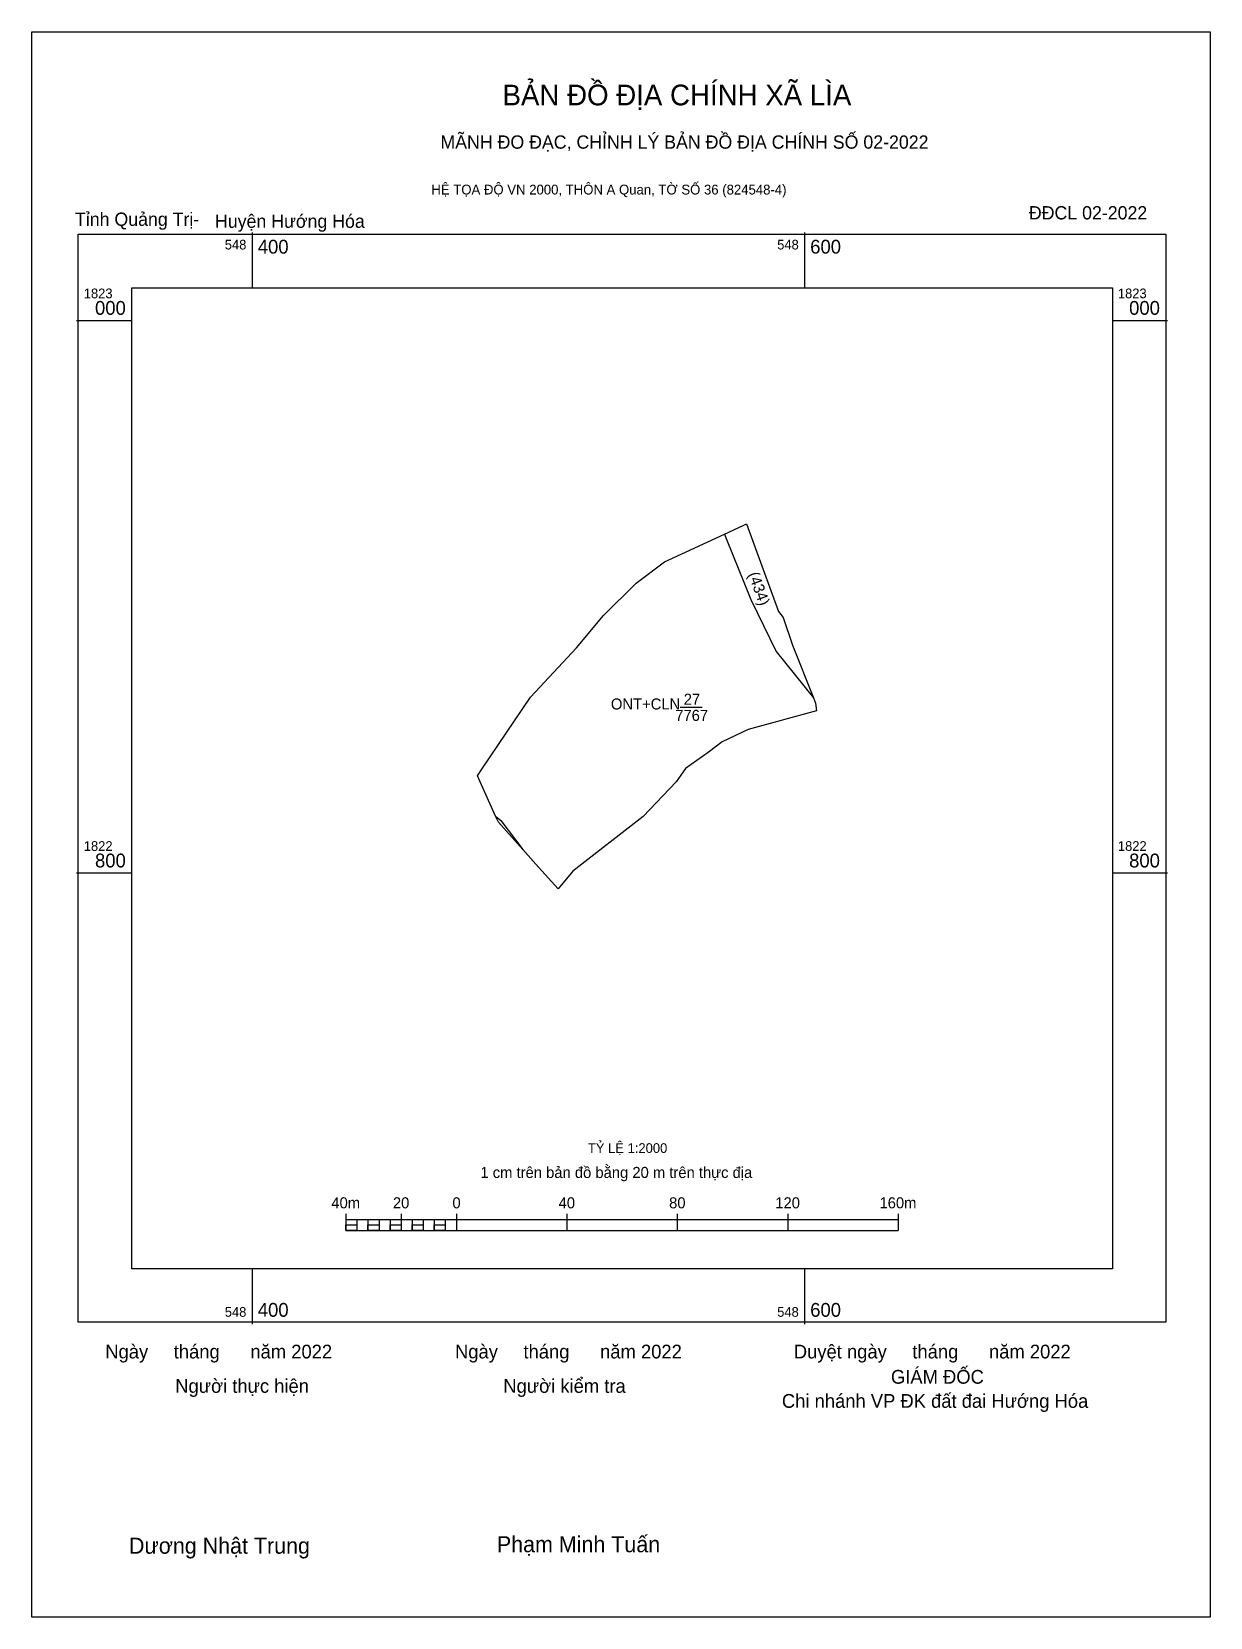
# Model space of a CAD drawing. Extents: x 548320 to 548747, y 1822531 to 1823104.
import ezdxf

# ---------------------------------------------------------------- set-up
doc = ezdxf.new("R2010")
doc.units = 0
for name, color, linetype in [('Level 10', 7, 'Continuous'), ('Level 13', 7, 'Continuous'), ('Level 15', 7, 'Continuous'), ('Level 29', 7, 'Continuous'), ('Level 50', 7, 'Continuous'), ('Level 6', 7, 'Continuous'), ('Level 62', 7, 'Continuous'), ('Level 63', 7, 'Continuous'), ('Level 9', 7, 'Continuous')]:
    doc.layers.add(name, color=color, linetype=linetype)

msp = doc.modelspace()

# ---------------------------------------------------------------- linework, layer by layer
at = {"layer": 'Level 10'}
msp.add_lwpolyline([(548481.52, 1822835.16), (548483.13, 1822837.55), (548500.75, 1822863.58), (548517.41, 1822881.52), (548527.16, 1822893.18), (548539.02, 1822904.93), (548549.24, 1822912.66), (548570.95, 1822922.63), (548572.51, 1822923.35), (548577.99, 1822925.86), (548578.97, 1822926.31), (548590.53, 1822894.66), (548592.23, 1822892.44), (548592.24, 1822892.43), (548595.64, 1822882.39), (548603.19, 1822863.35), (548603.92, 1822861.51), (548604.27, 1822858.68), (548579.57, 1822851.97), (548570.1, 1822847.4), (548565.07, 1822843.56), (548556.87, 1822837.76), (548553.51, 1822833.04), (548541.56, 1822820.48), (548516.02, 1822800.64), (548510.71, 1822794.25), (548503.67, 1822802.09), (548497.98, 1822808.44), (548489.1, 1822818.34), (548488.09, 1822820.58)], close=True, dxfattribs=at)
at = {"layer": 'Level 13'}
msp.add_line((548554.94, 1822859.98), (548562.9, 1822859.98), dxfattribs=at)
msp.add_lwpolyline([(548555.16, 1822859.98), (548561.62, 1822859.98)], dxfattribs=at)
msp.add_lwpolyline([(548555.16, 1822859.98), (548561.62, 1822859.98)], dxfattribs=at)
at = {"layer": 'Level 15'}
msp.add_lwpolyline([(548320.15, 1823104.46), (548746.86, 1823104.46), (548746.86, 1822530.62), (548320.15, 1822530.62)], close=True, dxfattribs=at)
at = {"layer": 'Level 29'}
for p, q in [((548488.09, 1822820.58), (548490.04, 1822819.01)), ((548490.04, 1822819.01), (548497.98, 1822808.44))]:
    msp.add_line(p, q, dxfattribs=at)
at = {"layer": 'Level 50'}
msp.add_lwpolyline([(548570.95, 1822922.63), (548571.59, 1822921.05), (548580.48, 1822899.01), (548589.67, 1822880.12), (548603.19, 1822863.35)], dxfattribs=at)
at = {"layer": 'Level 62'}
msp.add_lwpolyline([(548356.39, 1823011.77), (548711.41, 1823011.77), (548711.41, 1822656.75), (548356.39, 1822656.75)], close=True, dxfattribs=at)
at = {"layer": 'Level 63'}
for p, q in [((548400, 1823031.77), (548400, 1823011.77)), ((548600, 1823031.77), (548600, 1823011.77)), ((548336.39, 1823000), (548356.39, 1823000)), ((548711.41, 1823000), (548731.41, 1823000)), ((548336.39, 1822800), (548356.39, 1822800)), ((548711.41, 1822800), (548731.41, 1822800)), ((548433.9, 1822676.62), (548433.9, 1822670.62)), ((548433.9, 1822674.62), (548633.9, 1822674.62)), ((548437.9, 1822674.62), (548437.9, 1822670.62)), ((548441.9, 1822674.62), (548441.9, 1822670.62)), ((548445.9, 1822674.62), (548445.9, 1822670.62)), ((548449.9, 1822674.62), (548449.9, 1822670.62)), ((548453.9, 1822676.62), (548453.9, 1822670.62)), ((548453.9, 1822674.62), (548453.9, 1822670.62)), ((548457.9, 1822674.62), (548457.9, 1822670.62)), ((548461.9, 1822674.62), (548461.9, 1822670.62)), ((548465.9, 1822674.62), (548465.9, 1822670.62)), ((548469.9, 1822674.62), (548469.9, 1822670.62)), ((548473.9, 1822676.62), (548473.9, 1822670.62)), ((548473.9, 1822674.62), (548473.9, 1822670.62)), ((548513.9, 1822676.62), (548513.9, 1822670.62)), ((548553.9, 1822676.62), (548553.9, 1822670.62)), ((548593.9, 1822676.62), (548593.9, 1822670.62)), ((548633.9, 1822676.62), (548633.9, 1822670.62)), ((548433.9, 1822670.62), (548633.9, 1822670.62)), ((548400, 1822656.75), (548400, 1822636.75)), ((548600, 1822656.75), (548600, 1822636.75))]:
    msp.add_line(p, q, dxfattribs=at)
for points in [[(548337.01, 1823031.15), (548730.78, 1823031.15), (548730.78, 1822637.38), (548337.01, 1822637.38)], [(548433.9, 1822672.62), (548437.9, 1822672.62), (548437.9, 1822670.62), (548433.9, 1822670.62)], [(548433.9, 1822672.62), (548437.9, 1822672.62), (548437.9, 1822670.62), (548433.9, 1822670.62)], [(548441.9, 1822672.62), (548445.9, 1822672.62), (548445.9, 1822670.62), (548441.9, 1822670.62)], [(548449.9, 1822672.62), (548453.9, 1822672.62), (548453.9, 1822670.62), (548449.9, 1822670.62)], [(548457.9, 1822672.62), (548461.9, 1822672.62), (548461.9, 1822670.62), (548457.9, 1822670.62)], [(548465.9, 1822672.62), (548469.9, 1822672.62), (548469.9, 1822670.62), (548465.9, 1822670.62)]]:
    msp.add_lwpolyline(points, close=True, dxfattribs=at)

# ---------------------------------------------------------------- texts
at = {"layer": 'Level 13'}
msp.add_text('(434)', height=4, rotation=290.06446, dxfattribs=at).set_placement((548579.49, 1822908.12))
for s, p in [('ONT+CLN', (548529.85, 1822859.16)), ('27', (548556.22, 1822860.88)), ('7767', (548553.14, 1822855.03))]:
    msp.add_text(s, height=4, dxfattribs=at).set_placement(p)
at = {"layer": 'Level 6'}
msp.add_text('TỶ LỆ 1:2000', height=3.5158, dxfattribs=at).set_placement((548521.52, 1822698.68))
at = {"layer": 'Level 63'}
for s, height, p in [('BẢN ĐỒ ĐỊA CHÍNH XÃ LÌA', 7.4873, (548490.62, 1823077.81)), ('MÃNH ĐO ĐẠC, CHỈNH LÝ BẢN ĐỒ ĐỊA CHÍNH SỐ 02-2022', 4.8044, (548468.12, 1823062.12)), ('HỆ TỌA ĐỘ VN 2000, THÔN A Quan, TỜ SỐ 36 (824548-4)', 3.5565, (548464.86, 1823045.54)), ('548', 3.5, (548390.06, 1823025.65)), ('400', 5, (548402, 1823024.15)), ('548', 3.5, (548590.06, 1823025.65)), ('600', 5, (548602, 1823024.15)), ('1823', 3.5, (548339.01, 1823008)), ('000', 5, (548343.07, 1823002)), ('1823', 3.5, (548713.41, 1823008)), ('000', 5, (548717.47, 1823002)), ('1822', 3.5, (548339.01, 1822808)), ('1822', 3.5, (548713.41, 1822808)), ('800', 5, (548343.07, 1822802)), ('800', 5, (548717.47, 1822802)), ('1 cm trên bản đồ bằng 20 m trên thực địa', 4, (548482.61, 1822689.62)), ('40m', 4, (548428.64, 1822678.62)), ('20', 4, (548450.92, 1822678.62)), ('0', 4, (548472.48, 1822678.62)), ('40', 4, (548510.92, 1822678.62)), ('80', 4, (548550.92, 1822678.62)), ('120', 4, (548589.37, 1822678.62)), ('160m', 4, (548627.09, 1822678.62)), ('400', 5, (548402, 1822639.38)), ('600', 5, (548602, 1822639.38)), ('548', 3.5, (548390.06, 1822639.38)), ('548', 3.5, (548590.06, 1822639.38)), ('Ngày     tháng      năm 2022', 4.9766, (548346.79, 1822624.3)), ('Ngày     tháng      năm 2022', 4.9766, (548473.41, 1822624.3)), ('Duyệt ngày     tháng      năm 2022', 4.9766, (548596.08, 1822624.3)), ('GIÁM ĐỐC', 4.977, (548631.23, 1822615.16)), ('Người thực hiện', 4.9766, (548372.12, 1822611.86)), ('Người kiểm tra', 4.9766, (548490.9, 1822611.86)), ('Chi nhánh VP ĐK đất đai Hướng Hóa', 4.9766, (548591.76, 1822606.43)), ('Dương Nhật Trung', 5.8048, (548355.37, 1822553.63)), ('Phạm Minh Tuấn', 5.8048, (548488.57, 1822554.16))]:
    msp.add_text(s, height=height, dxfattribs=at).set_placement(p)
at = {"layer": 'Level 9'}
for s, p in [('ĐĐCL 02-2022', (548681.18, 1823036.52)), ('Tỉnh Quảng Trị-', (548335.82, 1823034.2)), ('Huyện Hướng Hóa', (548386.51, 1823033.48))]:
    msp.add_text(s, height=4.8044, dxfattribs=at).set_placement(p)

doc.saveas('drawing.dxf')
